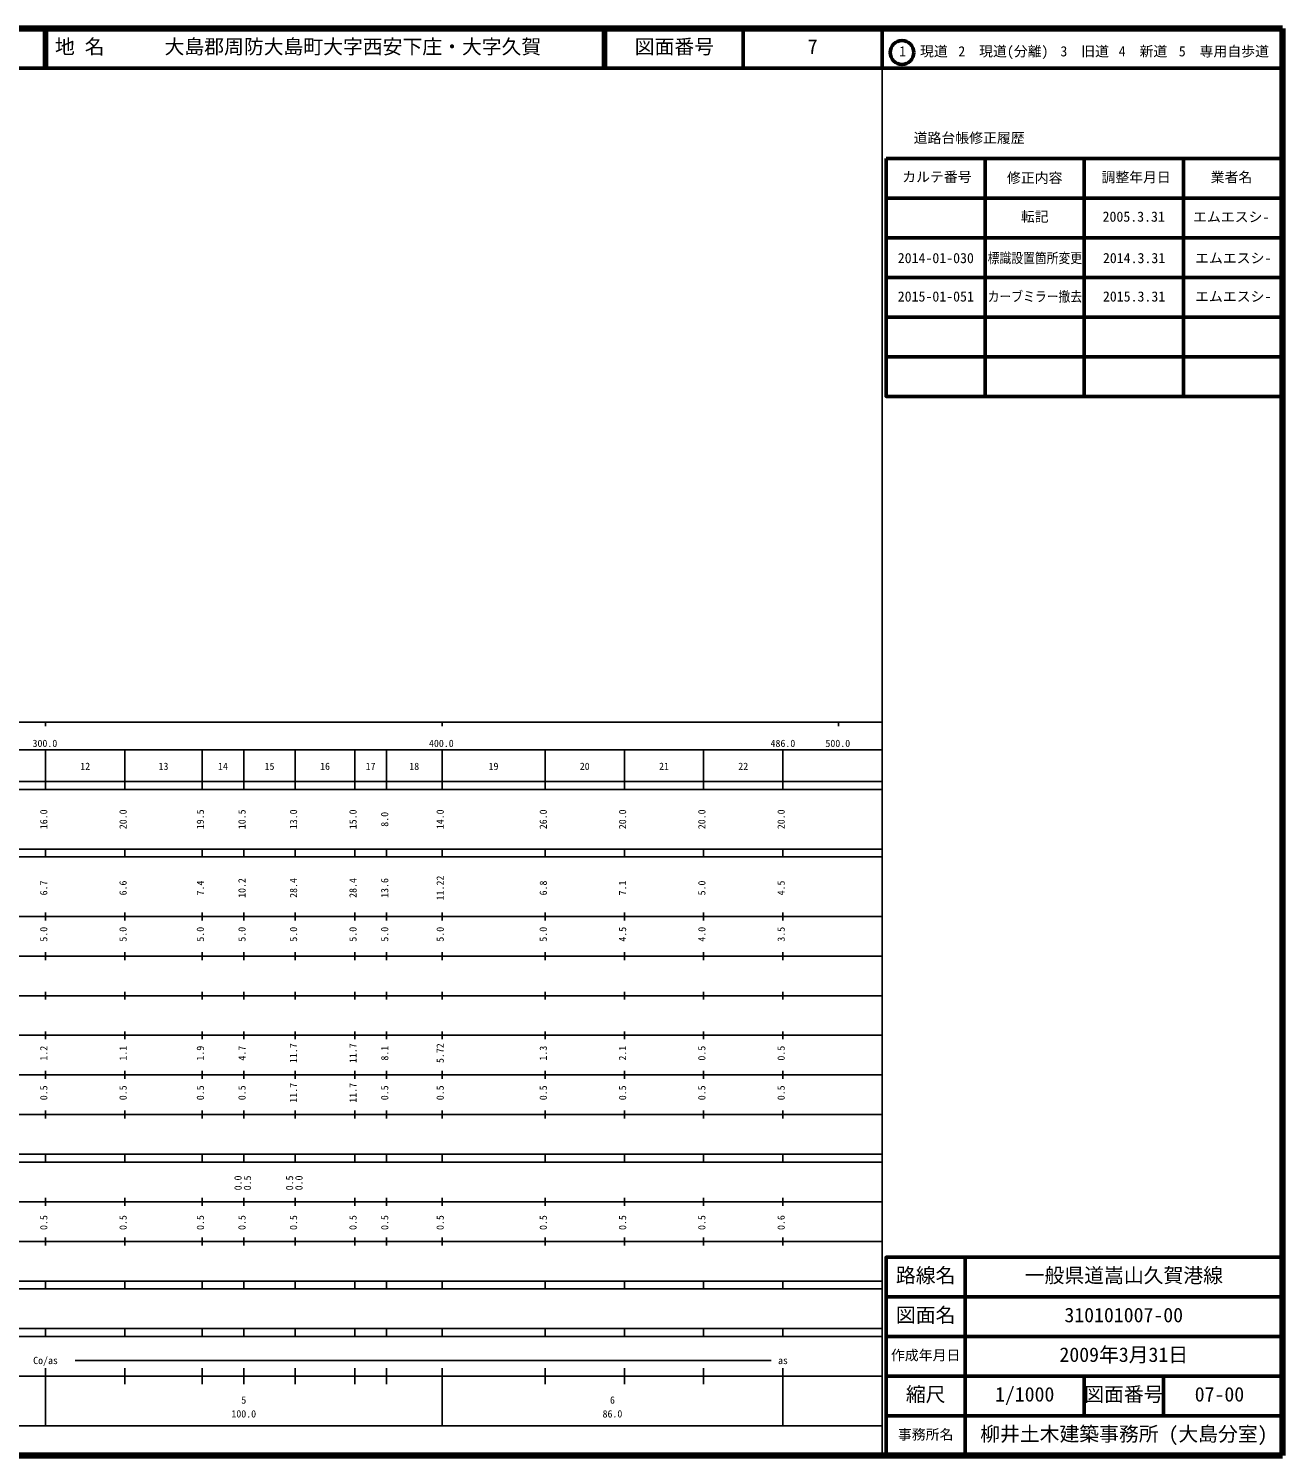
# Model space of a CAD drawing. Units: millimetres on the paper. Extents: x 40 to 680, y 20 to 380.
# Drawn here: x 363.7 to 680, y 20 to 380 of the extents above; entities that cross this region are included whole.
import ezdxf
from ezdxf.enums import TextEntityAlignment as Align

# ---------------------------------------------------------------- set-up
doc = ezdxf.new("R2010")
doc.units = ezdxf.units.MM
for name, color, linetype, lineweight in [('M-TTL', 2, 'Continuous', 140), ('M-TTL-BAND', 7, 'Continuous', 25), ('M-TTL-FRAM', 2, 'Continuous', 50), ('M-TTL-LINE', 7, 'Continuous', 50)]:
    doc.layers.add(name, color=color, linetype=linetype, lineweight=lineweight)
doc.layers.add('M-TTL-TXT', color=7, linetype='Continuous')
doc.styles.add('ＭＳ ゴシック', font='')
doc.styles.get('ＭＳ ゴシック').set_extended_font_data('MS Gothic')

msp = doc.modelspace()

# ---------------------------------------------------------------- linework, layer by layer
at = {"layer": 'M-TTL'}
for p, q in [((680, 380), (40, 380)), ((680, 20), (680, 380)), ((40, 20), (680, 20))]:
    msp.add_line(p, q, dxfattribs=at)
at = {"layer": 'M-TTL-BAND'}
for p, q in [((579, 20), (579, 370)), ((40, 205), (579, 205)), ((368, 205), (368, 204)), ((468, 205), (468, 204)), ((568, 205), (568, 204)), ((68, 198), (579, 198)), ((368, 188), (368, 198)), ((388, 188), (388, 198)), ((407.5, 188), (407.5, 198)), ((418, 188), (418, 198)), ((431, 188), (431, 198)), ((446, 188), (446, 198)), ((454, 188), (454, 198)), ((468, 188), (468, 198)), ((494, 188), (494, 198)), ((514, 188), (514, 198)), ((534, 188), (534, 198)), ((554, 188), (554, 198)), ((40, 190), (579, 190)), ((40, 188), (579, 188)), ((40, 173), (579, 173)), ((368, 171), (368, 173)), ((388, 171), (388, 173)), ((407.5, 171), (407.5, 173)), ((418, 171), (418, 173)), ((431, 171), (431, 173)), ((446, 171), (446, 173)), ((454, 171), (454, 173)), ((468, 171), (468, 173)), ((494, 171), (494, 173)), ((514, 171), (514, 173)), ((534, 171), (534, 173)), ((554, 171), (554, 173)), ((40, 171), (579, 171)), ((40, 156), (579, 156)), ((368, 155), (368, 157)), ((388, 155), (388, 157)), ((407.5, 155), (407.5, 157)), ((418, 155), (418, 157)), ((431, 155), (431, 157)), ((446, 155), (446, 157)), ((454, 155), (454, 157)), ((468, 155), (468, 157)), ((494, 155), (494, 157)), ((514, 155), (514, 157)), ((534, 155), (534, 157)), ((554, 155), (554, 157)), ((46, 146), (579, 146)), ((368, 145), (368, 147)), ((388, 145), (388, 147)), ((407.5, 145), (407.5, 147)), ((418, 145), (418, 147)), ((431, 145), (431, 147)), ((446, 145), (446, 147)), ((454, 145), (454, 147)), ((468, 145), (468, 147)), ((494, 145), (494, 147)), ((514, 145), (514, 147)), ((534, 145), (534, 147)), ((554, 145), (554, 147)), ((368, 135), (368, 137)), ((388, 135), (388, 137)), ((407.5, 135), (407.5, 137)), ((418, 135), (418, 137)), ((431, 135), (431, 137)), ((446, 135), (446, 137)), ((454, 135), (454, 137)), ((468, 135), (468, 137)), ((494, 135), (494, 137)), ((514, 135), (514, 137)), ((534, 135), (534, 137)), ((554, 135), (554, 137)), ((52, 136), (579, 136)), ((46, 126), (579, 126)), ((368, 125), (368, 127)), ((388, 125), (388, 127)), ((407.5, 125), (407.5, 127)), ((418, 125), (418, 127)), ((431, 125), (431, 127)), ((446, 125), (446, 127)), ((454, 125), (454, 127)), ((468, 125), (468, 127)), ((494, 125), (494, 127)), ((514, 125), (514, 127)), ((534, 125), (534, 127)), ((554, 125), (554, 127)), ((52, 116), (579, 116)), ((368, 115), (368, 117)), ((388, 115), (388, 117)), ((407.5, 115), (407.5, 117)), ((418, 115), (418, 117)), ((431, 115), (431, 117)), ((446, 115), (446, 117)), ((454, 115), (454, 117)), ((468, 115), (468, 117)), ((494, 115), (494, 117)), ((514, 115), (514, 117)), ((534, 115), (534, 117)), ((554, 115), (554, 117)), ((46, 106), (579, 106)), ((368, 105), (368, 107)), ((388, 105), (388, 107)), ((407.5, 105), (407.5, 107)), ((418, 105), (418, 107)), ((431, 105), (431, 107)), ((446, 105), (446, 107)), ((454, 105), (454, 107)), ((468, 105), (468, 107)), ((494, 105), (494, 107)), ((514, 105), (514, 107)), ((534, 105), (534, 107)), ((554, 105), (554, 107)), ((40, 96), (579, 96)), ((40, 94), (579, 94)), ((368, 94), (368, 96)), ((388, 94), (388, 96)), ((407.5, 94), (407.5, 96)), ((418, 94), (418, 96)), ((431, 94), (431, 96)), ((446, 94), (446, 96)), ((454, 94), (454, 96)), ((468, 94), (468, 96)), ((494, 94), (494, 96)), ((514, 94), (514, 96)), ((534, 94), (534, 96)), ((554, 94), (554, 96)), ((49, 84), (579, 84)), ((368, 83), (368, 85)), ((388, 83), (388, 85)), ((407.5, 83), (407.5, 85)), ((418, 83), (418, 85)), ((431, 83), (431, 85)), ((446, 83), (446, 85)), ((454, 83), (454, 85)), ((468, 83), (468, 85)), ((494, 83), (494, 85)), ((514, 83), (514, 85)), ((534, 83), (534, 85)), ((554, 83), (554, 85)), ((40, 74), (579, 74)), ((368, 73), (368, 75)), ((388, 73), (388, 75)), ((407.5, 73), (407.5, 75)), ((418, 73), (418, 75)), ((431, 73), (431, 75)), ((446, 73), (446, 75)), ((454, 73), (454, 75)), ((468, 73), (468, 75)), ((494, 73), (494, 75)), ((514, 73), (514, 75)), ((534, 73), (534, 75)), ((554, 73), (554, 75)), ((40, 64), (579, 64)), ((40, 62), (579, 62)), ((368, 62), (368, 64)), ((388, 62), (388, 64)), ((407.5, 62), (407.5, 64)), ((418, 62), (418, 64)), ((431, 62), (431, 64)), ((446, 62), (446, 64)), ((454, 62), (454, 64)), ((468, 62), (468, 64)), ((494, 62), (494, 64)), ((514, 62), (514, 64)), ((534, 62), (534, 64)), ((554, 62), (554, 64)), ((40, 52), (579, 52)), ((368, 50), (368, 52)), ((388, 50), (388, 52)), ((407.5, 50), (407.5, 52)), ((418, 50), (418, 52)), ((431, 50), (431, 52)), ((446, 50), (446, 52)), ((454, 50), (454, 52)), ((468, 50), (468, 52)), ((494, 50), (494, 52)), ((514, 50), (514, 52)), ((534, 50), (534, 52)), ((554, 50), (554, 52)), ((40, 50), (579, 50)), ((375.5, 44), (551, 44)), ((40, 40), (579, 40)), ((368, 27.5), (368, 42)), ((388, 38), (388, 42)), ((407.5, 38), (407.5, 42)), ((418, 38), (418, 42)), ((431, 38), (431, 42)), ((446, 38), (446, 42)), ((454, 38), (454, 42)), ((468, 27.5), (468, 42)), ((494, 38), (494, 42)), ((514, 38), (514, 42)), ((534, 38), (534, 42)), ((554, 27.5), (554, 42)), ((68, 27.5), (579, 27.5))]:
    msp.add_line(p, q, dxfattribs=at)
at = {"layer": 'M-TTL-FRAM'}
msp.add_line((580, 347.197), (680, 347.197), dxfattribs=at)
for points in [[(580, 347.197), (580, 287.197), (680, 287.197)], [(680, 70), (580, 70), (580, 20)]]:
    msp.add_lwpolyline(points, dxfattribs=at)
at = {"layer": 'M-TTL-LINE'}
for p, q in [((367.75, 380), (367.75, 370)), ((368.25, 380), (368.25, 370)), ((508.747, 380), (508.747, 370)), ((509.247, 380), (509.247, 370)), ((543.996, 380), (543.996, 370)), ((579, 380), (579, 370)), ((40, 370), (680, 370)), ((605, 347.197), (605, 287.197)), ((630, 347.197), (630, 287.197)), ((655, 347.197), (655, 287.197)), ((580, 337.197), (680, 337.197)), ((580, 327.197), (680, 327.197)), ((580, 317.197), (680, 317.197)), ((580, 307.197), (680, 307.197)), ((580, 297.197), (680, 297.197)), ((600, 70), (600, 20)), ((680, 60), (580, 60)), ((680, 50), (580, 50)), ((680, 40), (580, 40)), ((630, 40), (630, 30)), ((650, 40), (650, 30)), ((680, 30), (580, 30))]:
    msp.add_line(p, q, dxfattribs=at)
msp.add_circle((584.031, 373.958), 3, dxfattribs=at)

# ---------------------------------------------------------------- texts
at = {"layer": 'M-TTL-BAND', "style": 'ＭＳ ゴシック'}
for s, p in [('300.0', (364.719, 198.195)), ('400.0', (464.719, 198.195)), ('486.0', (550.875, 198.195)), ('500.0', (564.719, 198.195)), ('12', (376.75, 192.405)), ('13', (396.5, 192.405)), ('14', (411.5, 192.405)), ('15', (423.25, 192.405)), ('16', (437.25, 192.405)), ('17', (448.75, 192.405)), ('18', (459.75, 192.405)), ('19', (479.75, 192.405)), ('20', (502.75, 192.405)), ('21', (522.75, 192.405)), ('22', (542.75, 192.405)), ('Co/as', (364.875, 42.5)), ('as', (552.75, 42.5)), ('5', (417.375, 32.523)), ('6', (510.375, 32.523)), ('100.0', (414.875, 29.033)), ('86.0', (508.5, 29.033))]:
    msp.add_text(s, height=1.833, dxfattribs=at).set_placement(p, align=Align.BOTTOM_LEFT)
for s, p in [('16.0', (369, 178)), ('20.0', (389, 178)), ('19.5', (408.5, 178)), ('10.5', (419, 178)), ('13.0', (432, 178)), ('15.0', (447, 178)), ('8.0', (455, 178.625)), ('14.0', (469, 178)), ('26.0', (495, 178)), ('20.0', (515, 178)), ('20.0', (535, 178)), ('20.0', (555, 178)), ('11.22', (469, 160.049)), ('6.7', (369, 161.299)), ('6.6', (389, 161.299)), ('7.4', (408.5, 161.299)), ('10.2', (419, 160.674)), ('28.4', (432, 160.674)), ('28.4', (447, 160.674)), ('13.6', (455, 160.674)), ('6.8', (495, 161.299)), ('7.1', (515, 161.299)), ('5.0', (535, 161.299)), ('4.5', (555, 161.299)), ('5.0', (369, 149.625)), ('5.0', (389, 149.625)), ('5.0', (408.5, 149.625)), ('5.0', (419, 149.625)), ('5.0', (432, 149.625)), ('5.0', (447, 149.625)), ('5.0', (455, 149.625)), ('5.0', (469, 149.625)), ('5.0', (495, 149.625)), ('4.5', (515, 149.625)), ('4.0', (535, 149.625)), ('3.5', (555, 149.625)), ('1.2', (369, 119.625)), ('1.1', (389, 119.625)), ('1.9', (408.5, 119.625)), ('4.7', (419, 119.625)), ('11.7', (432, 119)), ('11.7', (447, 119)), ('8.1', (455, 119.625)), ('5.72', (469, 119)), ('1.3', (495, 119.625)), ('2.1', (515, 119.625)), ('0.5', (535, 119.625)), ('0.5', (555, 119.625)), ('0.5', (369, 109.625)), ('0.5', (389, 109.625)), ('0.5', (408.5, 109.625)), ('0.5', (419, 109.625)), ('11.7', (432, 109)), ('11.7', (447, 109)), ('0.5', (455, 109.625)), ('0.5', (469, 109.625)), ('0.5', (495, 109.625)), ('0.5', (515, 109.625)), ('0.5', (535, 109.625)), ('0.5', (555, 109.625)), ('0.0', (418, 86.889)), ('0.5', (420.37, 86.889)), ('0.5', (431, 86.889)), ('0.0', (433.37, 86.889)), ('0.5', (369, 76.889)), ('0.5', (389, 76.889)), ('0.5', (408.5, 76.889)), ('0.5', (419, 76.889)), ('0.5', (432, 76.889)), ('0.5', (447, 76.889)), ('0.5', (455, 76.889)), ('0.5', (469, 76.889)), ('0.5', (495, 76.889)), ('0.5', (515, 76.889)), ('0.5', (535, 76.889)), ('0.6', (555, 76.889))]:
    msp.add_text(s, height=1.833, rotation=90, dxfattribs=at).set_placement(p, align=Align.BOTTOM_LEFT)
at = {"layer": 'M-TTL-TXT', "style": 'ＭＳ ゴシック'}
for s, height, p in [('地 名', 3.666, (370.38, 372.5)), ('大島郡周防大島町大字西安下庄・大字久賀', 3.666, (398.024, 372.5)), ('図面番号', 3.666, (516.621, 372.5)), ('7', 3.666, (560.246, 372.5)), ('1\u3000現道', 2.566, (583.323, 372.208)), ('2\u3000現道(分離)', 2.566, (598.244, 372.208)), ('3\u3000旧道', 2.566, (623.996, 372.208)), ('4\u3000新道', 2.566, (638.699, 372.208)), ('5\u3000専用自歩道', 2.566, (653.853, 372.208)), ('道路台帳修正履歴', 2.566, (586.968, 350.363)), ('カルテ番号', 2.566, (584.089, 340.527)), ('修正内容', 2.566, (610.509, 340.273)), ('調整年月日', 2.566, (634.339, 340.447)), ('業者名', 2.566, (661.884, 340.447)), ('転記', 2.566, (614, 330.495)), ('2005.3.31', 2.566, (634.625, 330.495)), ('エムエスシ-', 2.566, (657.452, 330.439)), ('2014-01-030', 2.566, (582.962, 320.045)), ('2014.3.31', 2.566, (634.712, 320.045)), ('エムエスシ-', 2.566, (657.962, 320.045)), ('2015-01-051', 2.566, (582.962, 310.353)), ('2015.3.31', 2.566, (634.712, 310.353)), ('エムエスシ-', 2.566, (657.962, 310.353)), ('路線名', 3.666, (582.5, 62.5)), ('一般県道嵩山久賀港線', 3.666, (615, 62.5)), ('図面名', 3.666, (582.5, 52.5)), ('310101007-00', 3.666, (625, 52.5)), ('作成年月日', 2.566, (581.25, 43.25)), ('2009年3月31日', 3.666, (623.75, 42.5)), ('縮尺', 3.666, (585, 32.5)), ('1/1000', 3.666, (607.5, 32.5)), ('図面番号', 3.666, (630, 32.5)), ('07-00', 3.666, (657.875, 32.5)), ('事務所名', 2.566, (583, 23.25)), ('柳井土木建築事務所 (大島分室)', 3.666, (603.75, 22.5))]:
    msp.add_text(s, height=height, dxfattribs=at).set_placement(p, align=Align.BOTTOM_LEFT)
at = {"layer": 'M-TTL-TXT', "style": 'ＭＳ ゴシック', "width": 0.85}
for s, p in [('標識設置箇所変更', (605.65, 320.045)), ('カーブミラー撤去', (605.65, 310.353))]:
    msp.add_text(s, height=2.566, dxfattribs=at).set_placement(p, align=Align.BOTTOM_LEFT)

doc.saveas('drawing.dxf')
